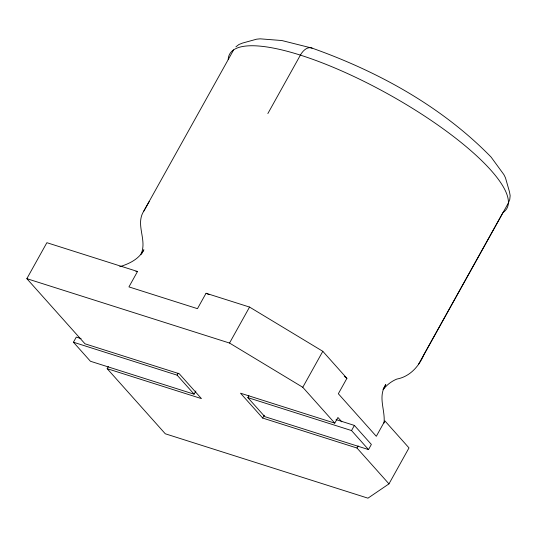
<?xml version="1.0" encoding="UTF-8"?>
<svg xmlns="http://www.w3.org/2000/svg" width="537" height="537" viewBox="0 0 537 537"><rect width="100%" height="100%" fill="white"/><g stroke="black" fill="none" stroke-linecap="round" stroke-linejoin="round"><path stroke-width="0.81" d="M384.015 423.055C385.499 409.986 377.531 397.024 385.801 384.566L383.022 389.486M140.936 254.303C147.641 240.153 135.002 224.768 143.822 211.075L233.615 49.887M107.165 368.664L201.435 398.608L179.237 373.732L84.967 343.787L26.85 278.663L46.873 242.69L137.519 271.48L128.934 286.899L197.462 308.668L206.047 293.256L249.551 307.07L322.811 351.312L346.915 378.33L338.337 393.749L376.309 436.299L384.888 420.88L408.999 447.898L388.976 483.871L367.959 498.168L165.282 433.782L107.165 368.664L108.346 366.543M195.898 390.976L194.112 394.185L90.411 361.247L73.435 342.223L76.294 337.082L81.08 338.599M267.856 113.562L300.384 55.123A15.251 8.934 -72.4 0 1 312.131 48.135C377.303 71.267 440.025 105.574 489.019 154.965L491.147 157.153L503.901 174.639L505.471 177.821L509.492 191.877L510.15 195.636L509.774 199.422L508.378 202.986L423.988 354.595C418.941 366.382 409.885 376.679 396.796 379.082C391.507 381.263 386.855 384.841 383.378 389.385M194.112 394.185L177.129 375.162L178.203 373.235M26.85 278.663L229.527 343.049L249.551 307.07M336.048 419.592L354.393 425.425L371.369 444.448L368.51 449.583L264.815 416.645L247.832 397.622L248.906 395.695M388.976 483.871L356.977 448.019L262.714 418.075L264.285 415.249M341.814 421.84L337.927 417.491L334.779 423.143L302.781 387.291L322.811 351.312M368.51 449.583L351.534 430.56L354.393 425.425M356.977 448.019L358.159 445.898M418.578 364.173L502.968 212.558A158.623 42.121 29.1 0 0 389.023 94.552A158.623 42.121 29.1 0 0 228.205 59.459M143.822 211.075L149.232 201.503M141.486 253.981L143.869 249.765C139.076 259.103 129.323 263.768 119.771 266.701M235.911 46.826L238.925 44.511L242.469 43.094L256.646 39.174L260.17 38.832L281.851 40.537L312.131 48.135M135.895 271.353L137.519 271.48M334.779 423.143L240.509 393.198L262.714 418.075M73.435 342.223L177.129 375.162M247.832 397.622L351.534 430.56M206.047 293.256L209.054 294.659M229.527 343.049L302.781 387.291M344.284 376.283L346.915 378.33"/></g></svg>
